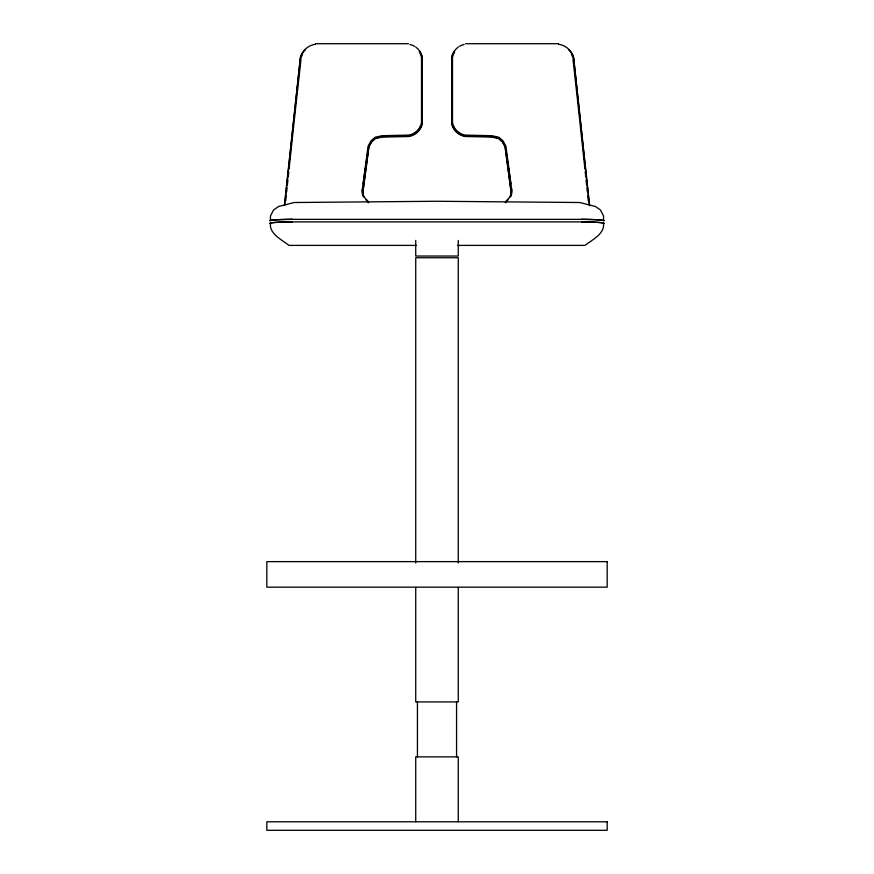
<?xml version="1.0" encoding="UTF-8"?>
<svg xmlns="http://www.w3.org/2000/svg" width="874" height="874" viewBox="0 0 874 874"><rect width="100%" height="100%" fill="white"/><g stroke="black" fill="none" stroke-linecap="round" stroke-linejoin="round"><path stroke-width="1.31" d="M270.459 223.22C269.094 234.013 282.051 239.815 288.966 245.397L416.559 245.397M284.607 205.379L300.372 58.034A18.573 18.103 -0.1 0 1 305.463 49.676M284.367 205.674L300.383 57.4A18.573 18.103 -0.1 0 1 315.416 44.235M285.743 200.67L286.268 195.612M286.672 191.832L287.087 187.801M287.371 185.124L287.939 179.76M288.223 177.072L288.791 171.708M289.076 169.032L294.046 122.458M294.188 121.115L301.038 58.984M361.934 192.356L368.085 146.122L371.002 140.823L375.23 137.218L382.091 135.689L408.508 135.109A15.579 15.186 0 0 0 421.497 122.447L421.497 57.706A15.59 15.197 0 0 0 419.356 52.079M362.284 190.619L362.634 187.954M363.169 183.966L363.518 181.3M364.043 177.313L364.403 174.658M364.928 170.659L365.277 168.005M365.813 164.017L366.162 161.351M366.687 157.364L367.036 154.698M510.405 196.584L511.214 193.22L505.096 146.974L502.321 141.927L498.377 138.54L491.581 137.076L465.318 136.519A16.431 16.016 -0.1 0 1 451.672 123.212L451.672 58.176A16.431 16.016 -0.1 0 1 454.611 51.282M510.121 196.792L511.214 192.324L505.096 146.373L502.332 141.337L498.377 137.95L491.8 136.497L465.318 135.918A16.431 16.016 0 0 1 451.672 122.611L451.672 57.553A16.431 16.016 0.2 0 1 458.249 47.098M511.192 195.896L511.771 193.536M505.259 202.79L508.012 199.862M505.718 201.468L510.613 196.344M371.854 140.692L373.548 139.25M395.409 135.983L399.342 135.896M315.569 43.7L408.508 43.7M465.492 43.7L558.431 43.7M292.003 219.341L581.997 219.341M292.003 221.898L581.997 221.898M457.441 245.397L585.034 245.397C591.949 239.815 604.906 234.013 603.541 223.22M474.658 135.896L478.591 135.983M500.452 139.25L502.146 140.692M363.387 196.344L368.282 201.468M365.988 199.862L368.741 202.79M362.229 193.536L362.808 195.896M363.879 196.792L362.786 192.324L368.904 146.373L371.668 141.337L375.623 137.95L382.2 136.497L408.682 135.918A16.431 16.016 0 0 0 422.328 122.611L422.328 57.553A16.431 16.016 0.1 0 0 415.751 47.098M363.595 196.584L362.786 193.22L368.904 146.974L371.679 141.927L375.623 138.54L382.419 137.076L408.682 136.519A16.431 16.016 0 0 0 422.328 123.212L422.328 58.176A16.431 16.016 0.1 0 0 419.389 51.282M512.066 192.356L505.915 146.122L502.998 140.823L498.77 137.218L491.909 135.689L465.492 135.109A15.579 15.186 0 0 1 452.503 122.447L452.503 57.706A15.59 15.197 0 0 1 454.644 52.079M506.964 154.698L507.313 157.364M507.838 161.351L508.187 164.017M508.723 168.005L509.072 170.659M509.597 174.658L509.957 177.313M510.482 181.3L510.831 183.966M511.366 187.954L511.716 190.619M572.962 58.984L579.812 121.115M579.954 122.458L584.924 169.032M589.633 205.674L573.617 57.4A18.573 18.103 0.1 0 0 558.584 44.235M585.209 171.708L585.777 177.072M586.061 179.76L586.629 185.124M586.913 187.801L587.328 191.832M587.732 195.612L588.257 200.67M589.393 205.379L573.628 58.034A18.573 18.103 -0.1 0 0 568.537 49.665M603.541 220.663L603.541 215.965L600.427 209.978L595.467 206.515L579.844 202.517L437 201.26L294.156 202.517L278.533 206.515L273.573 209.978L270.459 215.965L270.459 220.663A34.632 1.923 0.7 0 1 292.32 219.33M458.271 240.405L458.271 256.038L415.729 256.038L415.729 240.405M458.271 562.943L458.271 257.743L415.729 257.743L415.729 562.943M458.271 587.47L458.271 701.92L415.729 701.92L415.729 587.47M458.271 821.789L458.271 756.873L415.729 756.873L415.729 821.789M456.567 701.92L456.567 756.873M417.433 701.92L417.433 756.873M420.492 126.511A15.579 15.186 0 0 1 419.356 128.675M418.69 129.647A15.579 15.186 0 0 1 415.281 132.968M301.191 57.64A17.72 17.272 0 0 1 302.535 54.254M270.47 223.22A34.632 1.923 0.7 0 1 292.353 221.887M409.906 44.487A16.431 16.016 0.1 0 1 414.702 46.42M269.574 223.231A35.473 1.923 0.7 0 1 291.872 221.876M269.574 220.663A35.473 1.923 0.7 0 1 291.85 219.319M458.719 132.968A15.579 15.186 0 0 1 455.31 129.647M454.644 128.675A15.579 15.186 0 0 1 453.508 126.511M571.465 54.254A17.72 17.272 0 0 1 572.809 57.64M581.625 219.33A34.632 1.912 -0.7 0 1 603.53 220.663M581.647 221.887A34.632 1.923 -0.7 0 1 603.53 223.22M459.298 46.409A16.431 16.016 0.2 0 1 464.094 44.476M582.15 219.319A35.473 1.923 -0.7 0 1 604.426 220.663M581.833 221.92A35.473 1.89 -0.7 0 1 604.349 223.231M607.168 561.632L266.832 561.632L266.832 587.164L607.168 587.164L607.168 561.632M607.168 821.789L266.832 821.789L266.832 830.3L607.168 830.3L607.168 821.789"/></g></svg>
